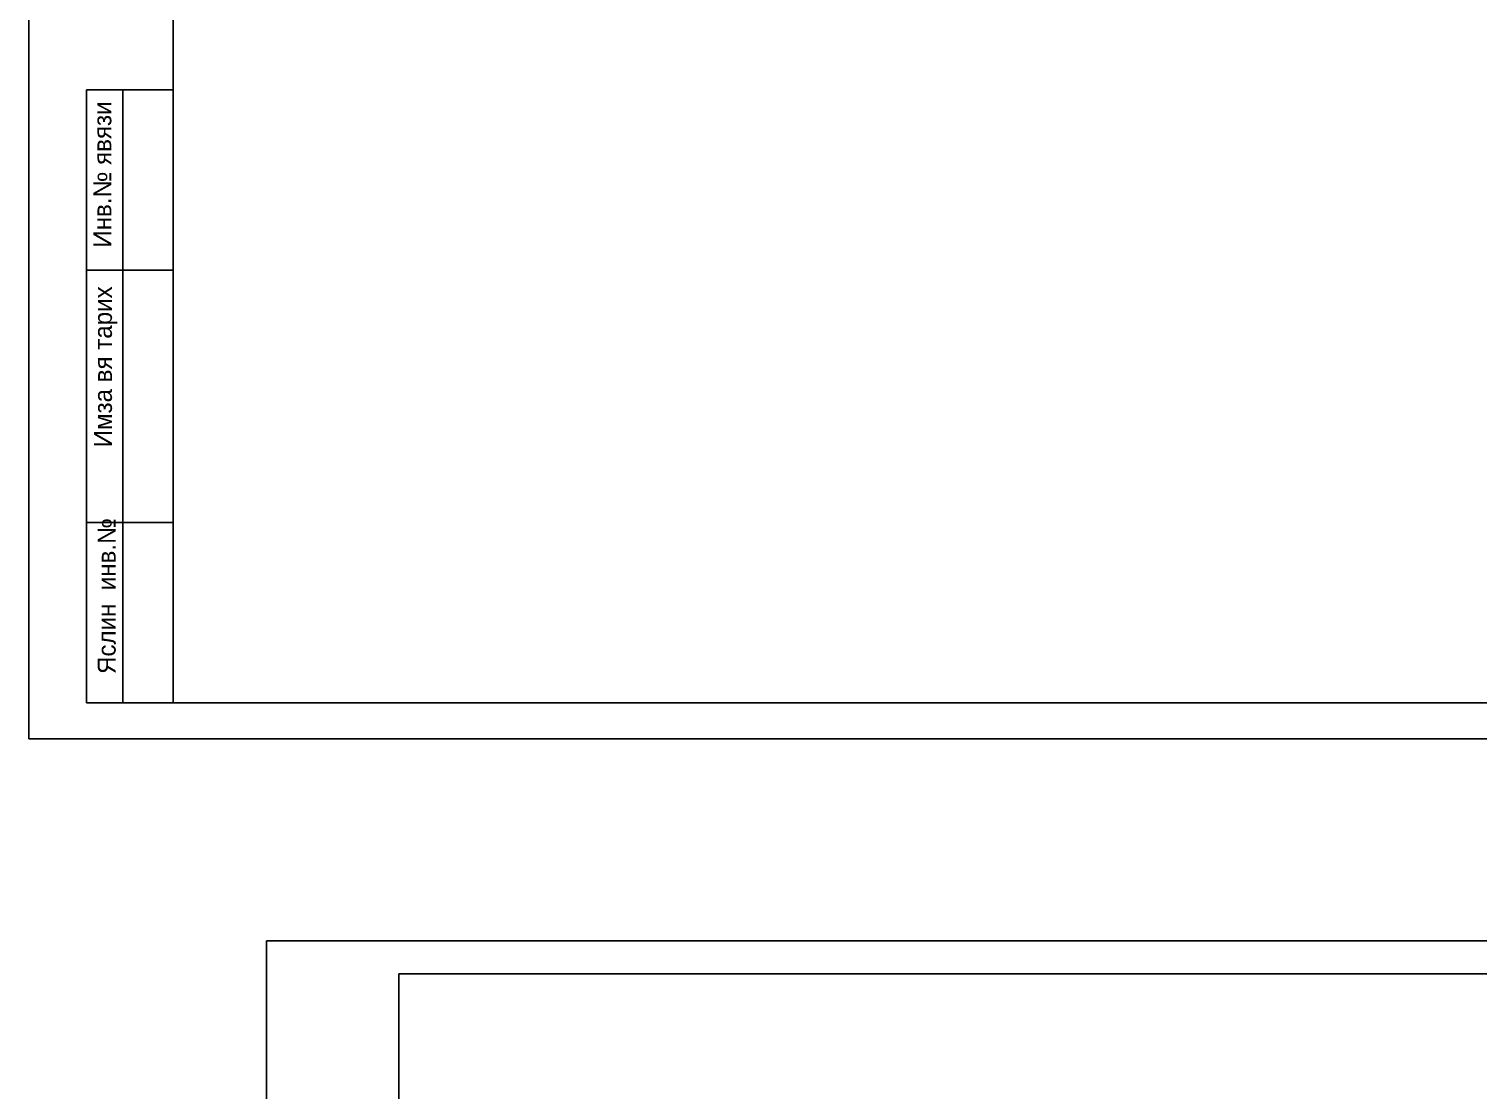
# Model space of a CAD drawing. Header units: millimetres. Extents: x -149347 to 251215, y -2929184 to -2541447.
# Drawn here: x -22970 to -4444, y -2612233 to -2598673 of the extents above; entities that cross this region are included whole.
import ezdxf

# ---------------------------------------------------------------- set-up
doc = ezdxf.new("R2010")
doc.units = ezdxf.units.MM
doc.styles.add('CP_ATTR', font='A3TI(LA).TTF')

# ---------------------------------------------------------------- blocks, each defined once
blk = doc.blocks.new('mekteb')
at = {"color": 0, "lineweight": 25}
for p, q in [((99643, -1821466), (139843, -1821466)), ((99643, -1849866), (99643, -1821466)), ((139843, -1849866), (99643, -1849866))]:
    blk.add_line(p, q, dxfattribs=at)
at = {"color": 0, "lineweight": 25, "ltscale": 15}
for p, q in [((101643, -1849366), (101643, -1821966)), ((139343, -1821966), (101643, -1821966)), ((101643, -1849366), (139343, -1849366))]:
    blk.add_line(p, q, dxfattribs=at)
at = {"lineweight": 25, "ltscale": 0.25}
for p, q in [((100443, -1849366), (100443, -1840866)), ((100943, -1849367), (100943, -1840866))]:
    blk.add_line(p, q, dxfattribs=at)
at = {"lineweight": 25}
for p, q in [((101643, -1840866), (100443, -1840866)), ((101645, -1843366), (100445, -1843366)), ((101645, -1846866), (100445, -1846866)), ((101643, -1849366), (100443, -1849366))]:
    blk.add_line(p, q, dxfattribs=at)
at = {"lineweight": 25, "char_height": 250.01, "width": 5960.07, "attachment_point": 1, "rotation": 90, "style": 'CP_ATTR'}
for s, insert in [('\\pt3143;Инв.№ явязи', (100535, -1843053)), ('\\pt3143;Имза вя тарих', (100544, -1845823)), ('\\pt3143;Яслин  инв.№', (100595, -1848965))]:
    blk.add_mtext(s, dxfattribs=dict(at, insert=insert))

msp = doc.modelspace()

# ---------------------------------------------------------------- block references
at = {"lineweight": 15}
for p, xscale, yscale, zscale in [((-114808.40342, -902768.44558), 0.921676330974804, 0.921676330974804, 0.921676330974804), ((-104251.00934, -1069033.67533), 0.8461818227046578, 0.8461818227046578, 0.8461818227046578)]:
    msp.add_blockref('mekteb', p, dxfattribs=dict(at, xscale=xscale, yscale=yscale, zscale=zscale))

doc.saveas('drawing.dxf')
